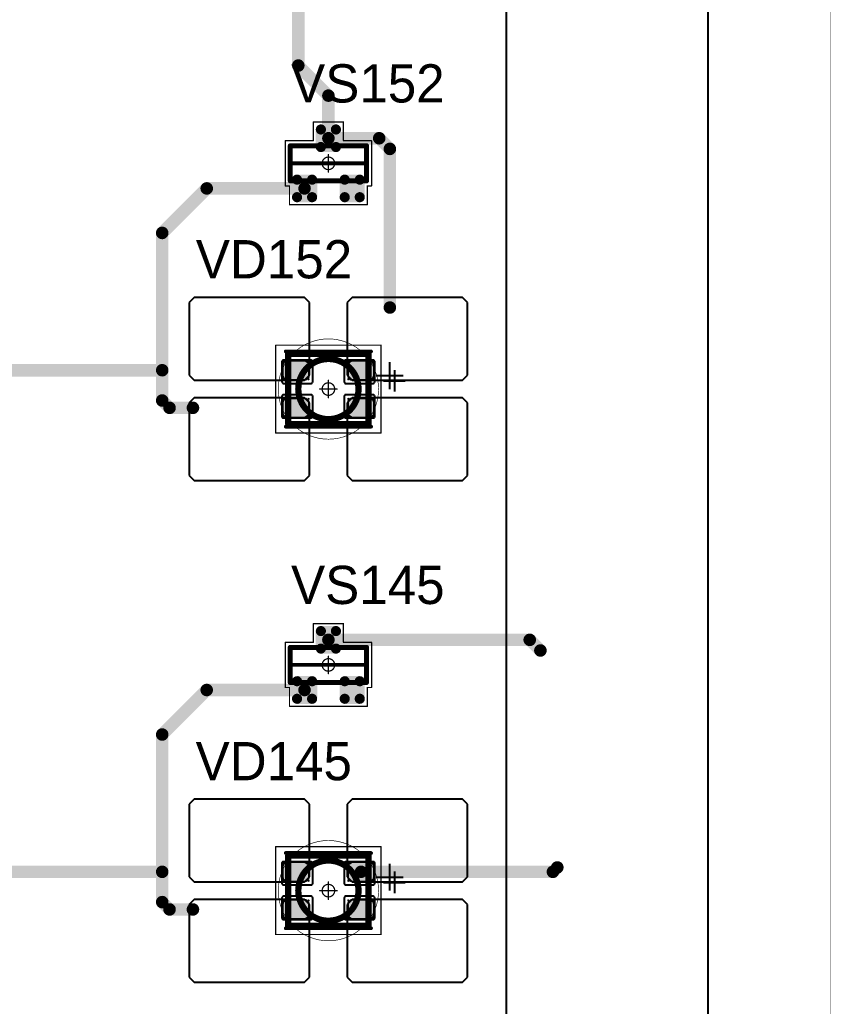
# Model space of a CAD drawing. Header units: millimetres. Extents: x 0 to 400, y 0 to 511.
# Drawn here: x 367.7 to 400.01, y 96.89 to 136.23 of the extents above; entities that cross this region are included whole.
import ezdxf

# ---------------------------------------------------------------- set-up
doc = ezdxf.new("R2010")
doc.units = ezdxf.units.MM
for name, color, linetype in [('Mechanical10', 56, 'Continuous'), ('Mechanical13', 56, 'Continuous'), ('Mechanical15', 56, 'Continuous'), ('Mechanical2', 216, 'Continuous'), ('TopLayer', 1, 'Continuous'), ('TopOverlay', 2, 'Continuous'), ('TopPaste', 8, 'Continuous'), ('TopSolder', 216, 'Continuous')]:
    doc.layers.add(name, color=color, linetype=linetype)

# ---------------------------------------------------------------- blocks, each defined once
blk = doc.blocks.new('SOT23_445')
at = {"layer": 'Mechanical13', "const_width": 0.2}
for points in [[(-0.7, 1.52), (0.7, 1.52)], [(-0.7, 1.52), (-0.7, -1.52)], [(0.7, 1.52), (0.7, -1.52)], [(-0.7, -1.52), (0.7, -1.52)]]:
    blk.add_lwpolyline(points, dxfattribs=at)
at = {"layer": 'Mechanical13', "const_width": 0.1}
for points in [[(-0.75, 1.52, 1), (-0.65, 1.52, 1)], [(-0.75, 1.52, 1), (-0.65, 1.52, 1)], [(0.65, 1.52, 1), (0.75, 1.52, 1)], [(0.65, 1.52, 1), (0.75, 1.52, 1)], [(-0.75, -1.52, 1), (-0.65, -1.52, 1)], [(-0.75, -1.52, 1), (-0.65, -1.52, 1)], [(0.65, -1.52, 1), (0.75, -1.52, 1)], [(0.65, -1.52, 1), (0.75, -1.52, 1)]]:
    blk.add_lwpolyline(points, format="xyb", close=True, dxfattribs=at)
at = {"layer": 'Mechanical15', "const_width": 0.05}
for points in [[(-1.65, 1.55), (-1.65, -1.55)], [(-1.65, 1.55), (-0.9, 1.55)], [(-0.9, 1.72), (-0.9, 1.55)], [(-0.9, 1.72), (0.9, 1.72)], [(0.9, 1.72), (0.9, 0.6)], [(0.9, 0.6), (1.65, 0.6)], [(1.65, 0.6), (1.65, -0.6)], [(-0.35, 0), (0.35, 0)], [(0, 0.35), (0, -0.35)], [(0.9, -0.6), (1.65, -0.6)], [(0.9, -0.6), (0.9, -1.72)], [(-1.65, -1.55), (-0.9, -1.55)], [(-0.9, -1.55), (-0.9, -1.72)], [(-0.9, -1.72), (0.9, -1.72)]]:
    blk.add_lwpolyline(points, dxfattribs=at)
at = {"layer": 'Mechanical15'}
for points, const_width in [([(-1.662, 1.55, 1), (-1.637, 1.55, 1)], 0.025), ([(-1.662, 1.55, 1), (-1.637, 1.55, 1)], 0.025), ([(-0.913, 1.72, 1), (-0.888, 1.72, 1)], 0.025), ([(-0.913, 1.72, 1), (-0.888, 1.72, 1)], 0.025), ([(-0.913, 1.55, 1), (-0.888, 1.55, 1)], 0.025), ([(-0.913, 1.55, 1), (-0.888, 1.55, 1)], 0.025), ([(0.888, 1.72, 1), (0.913, 1.72, 1)], 0.025), ([(0.888, 1.72, 1), (0.913, 1.72, 1)], 0.025), ([(0.888, 0.6, 1), (0.913, 0.6, 1)], 0.025), ([(0.888, 0.6, 1), (0.913, 0.6, 1)], 0.025), ([(1.637, 0.6, 1), (1.662, 0.6, 1)], 0.025), ([(1.637, 0.6, 1), (1.662, 0.6, 1)], 0.025), ([(-0.362, 0, 1), (-0.337, 0, 1)], 0.025), ([(0.25, 0, 1), (-0.25, 0, 1)], 0.05), ([(-0.262, 0, 1), (-0.238, 0, 1)], 0.025), ([(-0.012, 0.35, 1), (0.012, 0.35, 1)], 0.025), ([(0.238, 0, 1), (0.262, 0, 1)], 0.025), ([(0.337, 0, 1), (0.362, 0, 1)], 0.025), ([(-0.012, -0.35, 1), (0.012, -0.35, 1)], 0.025), ([(0.888, -0.6, 1), (0.913, -0.6, 1)], 0.025), ([(0.888, -0.6, 1), (0.913, -0.6, 1)], 0.025), ([(1.637, -0.6, 1), (1.662, -0.6, 1)], 0.025), ([(1.637, -0.6, 1), (1.662, -0.6, 1)], 0.025), ([(-1.662, -1.55, 1), (-1.637, -1.55, 1)], 0.025), ([(-1.662, -1.55, 1), (-1.637, -1.55, 1)], 0.025), ([(-0.913, -1.55, 1), (-0.888, -1.55, 1)], 0.025), ([(-0.913, -1.55, 1), (-0.888, -1.55, 1)], 0.025), ([(-0.913, -1.72, 1), (-0.888, -1.72, 1)], 0.025), ([(-0.913, -1.72, 1), (-0.888, -1.72, 1)], 0.025), ([(0.888, -1.72, 1), (0.913, -1.72, 1)], 0.025), ([(0.888, -1.72, 1), (0.913, -1.72, 1)], 0.025)]:
    blk.add_lwpolyline(points, format="xyb", close=True, dxfattribs=dict(at, const_width=const_width))
at = {"layer": 'TopLayer', "const_width": 0.1}
for points in [[(-1.4, 1.25, 1), (-1.3, 1.25, 1)], [(-0.7, 1.25, 1), (-0.6, 1.25, 1)], [(-1.4, 0.65, 1), (-1.3, 0.65, 1)], [(-0.7, 0.65, 1), (-0.6, 0.65, 1)], [(0.6, 0.3, 1), (0.7, 0.3, 1)], [(1.3, 0.3, 1), (1.4, 0.3, 1)], [(0.6, -0.3, 1), (0.7, -0.3, 1)], [(1.3, -0.3, 1), (1.4, -0.3, 1)], [(-1.4, -0.65, 1), (-1.3, -0.65, 1)], [(-0.7, -0.65, 1), (-0.6, -0.65, 1)], [(-1.4, -1.25, 1), (-1.3, -1.25, 1)], [(-0.7, -1.25, 1), (-0.6, -1.25, 1)]]:
    blk.add_lwpolyline(points, format="xyb", close=True, dxfattribs=at)
at = {"layer": 'TopLayer'}
for points in [[(-1.45, 1.25), (-1.45, 0.65), (-0.55, 1.25), (-0.55, 0.65)], [(-1.35, 1.35), (-1.35, 0.55), (-0.65, 1.35), (-0.65, 0.55)], [(0.65, 0.4), (0.65, -0.4), (1.35, 0.4), (1.35, -0.4)], [(0.55, 0.3), (0.55, -0.3), (1.45, 0.3), (1.45, -0.3)], [(-1.45, -0.65), (-1.45, -1.25), (-0.55, -0.65), (-0.55, -1.25)], [(-1.35, -0.55), (-1.35, -1.35), (-0.65, -0.55), (-0.65, -1.35)]]:
    blk.add_solid(points, dxfattribs=at)
at = {"layer": 'TopOverlay', "const_width": 0.15}
blk.add_lwpolyline([(0, 1.5), (0, -1.5)], dxfattribs=at)
at = {"layer": 'TopOverlay', "const_width": 0.075}
for points in [[(-0.038, 1.5, 1), (0.038, 1.5, 1)], [(-0.038, -1.5, 1), (0.038, -1.5, 1)]]:
    blk.add_lwpolyline(points, format="xyb", close=True, dxfattribs=at)
at = {"layer": 'TopPaste', "const_width": 0.075}
for points in [[(-1.387, 1.25, 1), (-1.313, 1.25, 1)], [(-0.687, 1.25, 1), (-0.613, 1.25, 1)], [(-1.387, 0.65, 1), (-1.313, 0.65, 1)], [(-0.687, 0.65, 1), (-0.613, 0.65, 1)], [(0.613, 0.3, 1), (0.687, 0.3, 1)], [(1.313, 0.3, 1), (1.387, 0.3, 1)], [(0.613, -0.3, 1), (0.687, -0.3, 1)], [(1.313, -0.3, 1), (1.387, -0.3, 1)], [(-1.387, -0.65, 1), (-1.313, -0.65, 1)], [(-0.687, -0.65, 1), (-0.613, -0.65, 1)], [(-1.387, -1.25, 1), (-1.313, -1.25, 1)], [(-0.687, -1.25, 1), (-0.613, -1.25, 1)]]:
    blk.add_lwpolyline(points, format="xyb", close=True, dxfattribs=at)
at = {"layer": 'TopPaste'}
for points in [[(-1.425, 1.25), (-1.425, 0.65), (-0.575, 1.25), (-0.575, 0.65)], [(-1.35, 1.325), (-1.35, 0.575), (-0.65, 1.325), (-0.65, 0.575)], [(0.575, 0.3), (0.575, -0.3), (1.425, 0.3), (1.425, -0.3)], [(0.65, 0.375), (0.65, -0.375), (1.35, 0.375), (1.35, -0.375)], [(-1.425, -0.65), (-1.425, -1.25), (-0.575, -0.65), (-0.575, -1.25)], [(-1.35, -0.575), (-1.35, -1.325), (-0.65, -0.575), (-0.65, -1.325)]]:
    blk.add_solid(points, dxfattribs=at)
at = {"layer": 'TopSolder', "const_width": 0.202}
for points in [[(-1.451, 1.25, 1), (-1.249, 1.25, 1)], [(-0.751, 1.25, 1), (-0.549, 1.25, 1)], [(-1.451, 0.65, 1), (-1.249, 0.65, 1)], [(-0.751, 0.65, 1), (-0.549, 0.65, 1)], [(0.549, 0.3, 1), (0.751, 0.3, 1)], [(1.249, 0.3, 1), (1.451, 0.3, 1)], [(0.549, -0.3, 1), (0.751, -0.3, 1)], [(1.249, -0.3, 1), (1.451, -0.3, 1)], [(-1.451, -0.65, 1), (-1.249, -0.65, 1)], [(-0.751, -0.65, 1), (-0.549, -0.65, 1)], [(-1.451, -1.25, 1), (-1.249, -1.25, 1)], [(-0.751, -1.25, 1), (-0.549, -1.25, 1)]]:
    blk.add_lwpolyline(points, format="xyb", close=True, dxfattribs=at)
at = {"layer": 'TopSolder'}
for points in [[(-1.552, 1.25), (-1.552, 0.65), (-0.448, 1.25), (-0.448, 0.65)], [(-1.35, 1.452), (-1.35, 0.448), (-0.65, 1.452), (-0.65, 0.448)], [(0.65, 0.502), (0.65, -0.502), (1.35, 0.502), (1.35, -0.502)], [(0.448, 0.3), (0.448, -0.3), (1.552, 0.3), (1.552, -0.3)], [(-1.552, -0.65), (-1.552, -1.25), (-0.448, -0.65), (-0.448, -1.25)], [(-1.35, -0.448), (-1.35, -1.452), (-0.65, -0.448), (-0.65, -1.452)]]:
    blk.add_solid(points, dxfattribs=at)
blk = doc.blocks.new('SOT23_452')
at = {"layer": 'Mechanical13', "const_width": 0.2}
for points in [[(-0.7, 1.52), (0.7, 1.52)], [(-0.7, 1.52), (-0.7, -1.52)], [(0.7, 1.52), (0.7, -1.52)], [(-0.7, -1.52), (0.7, -1.52)]]:
    blk.add_lwpolyline(points, dxfattribs=at)
at = {"layer": 'Mechanical13', "const_width": 0.1}
for points in [[(-0.75, 1.52, 1), (-0.65, 1.52, 1)], [(-0.75, 1.52, 1), (-0.65, 1.52, 1)], [(0.65, 1.52, 1), (0.75, 1.52, 1)], [(0.65, 1.52, 1), (0.75, 1.52, 1)], [(-0.75, -1.52, 1), (-0.65, -1.52, 1)], [(-0.75, -1.52, 1), (-0.65, -1.52, 1)], [(0.65, -1.52, 1), (0.75, -1.52, 1)], [(0.65, -1.52, 1), (0.75, -1.52, 1)]]:
    blk.add_lwpolyline(points, format="xyb", close=True, dxfattribs=at)
at = {"layer": 'Mechanical15', "const_width": 0.05}
for points in [[(-1.65, 1.55), (-1.65, -1.55)], [(-1.65, 1.55), (-0.9, 1.55)], [(-0.9, 1.72), (-0.9, 1.55)], [(-0.9, 1.72), (0.9, 1.72)], [(0.9, 1.72), (0.9, 0.6)], [(0.9, 0.6), (1.65, 0.6)], [(1.65, 0.6), (1.65, -0.6)], [(-0.35, 0), (0.35, 0)], [(0, 0.35), (0, -0.35)], [(0.9, -0.6), (1.65, -0.6)], [(0.9, -0.6), (0.9, -1.72)], [(-1.65, -1.55), (-0.9, -1.55)], [(-0.9, -1.55), (-0.9, -1.72)], [(-0.9, -1.72), (0.9, -1.72)]]:
    blk.add_lwpolyline(points, dxfattribs=at)
at = {"layer": 'Mechanical15'}
for points, const_width in [([(-1.662, 1.55, 1), (-1.637, 1.55, 1)], 0.025), ([(-1.662, 1.55, 1), (-1.637, 1.55, 1)], 0.025), ([(-0.913, 1.72, 1), (-0.888, 1.72, 1)], 0.025), ([(-0.913, 1.72, 1), (-0.888, 1.72, 1)], 0.025), ([(-0.913, 1.55, 1), (-0.888, 1.55, 1)], 0.025), ([(-0.913, 1.55, 1), (-0.888, 1.55, 1)], 0.025), ([(0.888, 1.72, 1), (0.913, 1.72, 1)], 0.025), ([(0.888, 1.72, 1), (0.913, 1.72, 1)], 0.025), ([(0.888, 0.6, 1), (0.913, 0.6, 1)], 0.025), ([(0.888, 0.6, 1), (0.913, 0.6, 1)], 0.025), ([(1.637, 0.6, 1), (1.662, 0.6, 1)], 0.025), ([(1.637, 0.6, 1), (1.662, 0.6, 1)], 0.025), ([(-0.362, 0, 1), (-0.337, 0, 1)], 0.025), ([(0.25, 0, 1), (-0.25, 0, 1)], 0.05), ([(-0.262, 0, 1), (-0.238, 0, 1)], 0.025), ([(-0.012, 0.35, 1), (0.012, 0.35, 1)], 0.025), ([(0.238, 0, 1), (0.262, 0, 1)], 0.025), ([(0.337, 0, 1), (0.362, 0, 1)], 0.025), ([(-0.012, -0.35, 1), (0.012, -0.35, 1)], 0.025), ([(0.888, -0.6, 1), (0.913, -0.6, 1)], 0.025), ([(0.888, -0.6, 1), (0.913, -0.6, 1)], 0.025), ([(1.637, -0.6, 1), (1.662, -0.6, 1)], 0.025), ([(1.637, -0.6, 1), (1.662, -0.6, 1)], 0.025), ([(-1.662, -1.55, 1), (-1.637, -1.55, 1)], 0.025), ([(-1.662, -1.55, 1), (-1.637, -1.55, 1)], 0.025), ([(-0.913, -1.55, 1), (-0.888, -1.55, 1)], 0.025), ([(-0.913, -1.55, 1), (-0.888, -1.55, 1)], 0.025), ([(-0.913, -1.72, 1), (-0.888, -1.72, 1)], 0.025), ([(-0.913, -1.72, 1), (-0.888, -1.72, 1)], 0.025), ([(0.888, -1.72, 1), (0.913, -1.72, 1)], 0.025), ([(0.888, -1.72, 1), (0.913, -1.72, 1)], 0.025)]:
    blk.add_lwpolyline(points, format="xyb", close=True, dxfattribs=dict(at, const_width=const_width))
at = {"layer": 'TopLayer', "const_width": 0.1}
for points in [[(-1.4, 1.25, 1), (-1.3, 1.25, 1)], [(-0.7, 1.25, 1), (-0.6, 1.25, 1)], [(-1.4, 0.65, 1), (-1.3, 0.65, 1)], [(-0.7, 0.65, 1), (-0.6, 0.65, 1)], [(0.6, 0.3, 1), (0.7, 0.3, 1)], [(1.3, 0.3, 1), (1.4, 0.3, 1)], [(0.6, -0.3, 1), (0.7, -0.3, 1)], [(1.3, -0.3, 1), (1.4, -0.3, 1)], [(-1.4, -0.65, 1), (-1.3, -0.65, 1)], [(-0.7, -0.65, 1), (-0.6, -0.65, 1)], [(-1.4, -1.25, 1), (-1.3, -1.25, 1)], [(-0.7, -1.25, 1), (-0.6, -1.25, 1)]]:
    blk.add_lwpolyline(points, format="xyb", close=True, dxfattribs=at)
at = {"layer": 'TopLayer'}
for points in [[(-1.45, 1.25), (-1.45, 0.65), (-0.55, 1.25), (-0.55, 0.65)], [(-1.35, 1.35), (-1.35, 0.55), (-0.65, 1.35), (-0.65, 0.55)], [(0.65, 0.4), (0.65, -0.4), (1.35, 0.4), (1.35, -0.4)], [(0.55, 0.3), (0.55, -0.3), (1.45, 0.3), (1.45, -0.3)], [(-1.45, -0.65), (-1.45, -1.25), (-0.55, -0.65), (-0.55, -1.25)], [(-1.35, -0.55), (-1.35, -1.35), (-0.65, -0.55), (-0.65, -1.35)]]:
    blk.add_solid(points, dxfattribs=at)
at = {"layer": 'TopOverlay', "const_width": 0.15}
blk.add_lwpolyline([(0, 1.5), (0, -1.5)], dxfattribs=at)
at = {"layer": 'TopOverlay', "const_width": 0.075}
for points in [[(-0.038, 1.5, 1), (0.038, 1.5, 1)], [(-0.038, -1.5, 1), (0.038, -1.5, 1)]]:
    blk.add_lwpolyline(points, format="xyb", close=True, dxfattribs=at)
at = {"layer": 'TopPaste', "const_width": 0.075}
for points in [[(-1.387, 1.25, 1), (-1.313, 1.25, 1)], [(-0.687, 1.25, 1), (-0.613, 1.25, 1)], [(-1.387, 0.65, 1), (-1.313, 0.65, 1)], [(-0.687, 0.65, 1), (-0.613, 0.65, 1)], [(0.613, 0.3, 1), (0.687, 0.3, 1)], [(1.313, 0.3, 1), (1.387, 0.3, 1)], [(0.613, -0.3, 1), (0.687, -0.3, 1)], [(1.313, -0.3, 1), (1.387, -0.3, 1)], [(-1.387, -0.65, 1), (-1.313, -0.65, 1)], [(-0.687, -0.65, 1), (-0.613, -0.65, 1)], [(-1.387, -1.25, 1), (-1.313, -1.25, 1)], [(-0.687, -1.25, 1), (-0.613, -1.25, 1)]]:
    blk.add_lwpolyline(points, format="xyb", close=True, dxfattribs=at)
at = {"layer": 'TopPaste'}
for points in [[(-1.425, 1.25), (-1.425, 0.65), (-0.575, 1.25), (-0.575, 0.65)], [(-1.35, 1.325), (-1.35, 0.575), (-0.65, 1.325), (-0.65, 0.575)], [(0.575, 0.3), (0.575, -0.3), (1.425, 0.3), (1.425, -0.3)], [(0.65, 0.375), (0.65, -0.375), (1.35, 0.375), (1.35, -0.375)], [(-1.425, -0.65), (-1.425, -1.25), (-0.575, -0.65), (-0.575, -1.25)], [(-1.35, -0.575), (-1.35, -1.325), (-0.65, -0.575), (-0.65, -1.325)]]:
    blk.add_solid(points, dxfattribs=at)
at = {"layer": 'TopSolder', "const_width": 0.202}
for points in [[(-1.451, 1.25, 1), (-1.249, 1.25, 1)], [(-0.751, 1.25, 1), (-0.549, 1.25, 1)], [(-1.451, 0.65, 1), (-1.249, 0.65, 1)], [(-0.751, 0.65, 1), (-0.549, 0.65, 1)], [(0.549, 0.3, 1), (0.751, 0.3, 1)], [(1.249, 0.3, 1), (1.451, 0.3, 1)], [(0.549, -0.3, 1), (0.751, -0.3, 1)], [(1.249, -0.3, 1), (1.451, -0.3, 1)], [(-1.451, -0.65, 1), (-1.249, -0.65, 1)], [(-0.751, -0.65, 1), (-0.549, -0.65, 1)], [(-1.451, -1.25, 1), (-1.249, -1.25, 1)], [(-0.751, -1.25, 1), (-0.549, -1.25, 1)]]:
    blk.add_lwpolyline(points, format="xyb", close=True, dxfattribs=at)
at = {"layer": 'TopSolder'}
for points in [[(-1.552, 1.25), (-1.552, 0.65), (-0.448, 1.25), (-0.448, 0.65)], [(-1.35, 1.452), (-1.35, 0.448), (-0.65, 1.452), (-0.65, 0.448)], [(0.65, 0.502), (0.65, -0.502), (1.35, 0.502), (1.35, -0.502)], [(0.448, 0.3), (0.448, -0.3), (1.552, 0.3), (1.552, -0.3)], [(-1.552, -0.65), (-1.552, -1.25), (-0.448, -0.65), (-0.448, -1.25)], [(-1.35, -0.448), (-1.35, -1.452), (-0.65, -0.448), (-0.65, -1.452)]]:
    blk.add_solid(points, dxfattribs=at)
blk = doc.blocks.new('E65F_649')
at = {"layer": 'Mechanical13'}
for p, q in [((2.441, 1.071), (2.441, 0)), ((1.905, 0.536), (2.976, 0.536))]:
    blk.add_line(p, q, dxfattribs=at)
at = {"layer": 'Mechanical13', "const_width": 0.25}
for points in [[(-1.6, -1.4), (-1.6, 1.4)], [(-1.6, 1.4), (1.6, 1.4)], [(1.6, -1.4), (1.6, 1.4)], [(-1.6, -1.4), (1.6, -1.4)]]:
    blk.add_lwpolyline(points, dxfattribs=at)
at = {"layer": 'Mechanical13'}
for points, const_width in [([(-1.663, 1.4, 1), (-1.538, 1.4, 1)], 0.125), ([(-1.663, 1.4, 1), (-1.538, 1.4, 1)], 0.125), ([(1.2, 0, 1), (-1.2, 0, 1)], 0.25), ([(1.537, 1.4, 1), (1.662, 1.4, 1)], 0.125), ([(1.537, 1.4, 1), (1.662, 1.4, 1)], 0.125), ([(-1.263, 0, 1), (-1.138, 0, 1)], 0.125), ([(1.137, 0, 1), (1.262, 0, 1)], 0.125), ([(-1.663, -1.4, 1), (-1.538, -1.4, 1)], 0.125), ([(-1.663, -1.4, 1), (-1.538, -1.4, 1)], 0.125), ([(1.537, -1.4, 1), (1.662, -1.4, 1)], 0.125), ([(1.537, -1.4, 1), (1.662, -1.4, 1)], 0.125)]:
    blk.add_lwpolyline(points, format="xyb", close=True, dxfattribs=dict(at, const_width=const_width))
at = {"layer": 'Mechanical15', "const_width": 0.05}
for points in [[(-2.1, 1.75), (2.1, 1.75)], [(-2.1, -1.75), (-2.1, 1.75)], [(2.1, -1.75), (2.1, 1.75)], [(-0.35, 0), (0.35, 0)], [(-0.35, 0), (0.35, 0)], [(0, -0.35), (0, 0.35)], [(0, -0.35), (0, 0.35)], [(-2.1, -1.75), (2.1, -1.75)]]:
    blk.add_lwpolyline(points, dxfattribs=at)
at = {"layer": 'Mechanical15'}
for points, const_width in [([(-2.113, 1.75, 1), (-2.088, 1.75, 1)], 0.025), ([(-2.113, 1.75, 1), (-2.088, 1.75, 1)], 0.025), ([(2.087, 1.75, 1), (2.112, 1.75, 1)], 0.025), ([(2.087, 1.75, 1), (2.112, 1.75, 1)], 0.025), ([(-0.363, 0, 1), (-0.338, 0, 1)], 0.025), ([(-0.363, 0, 1), (-0.338, 0, 1)], 0.025), ([(0.25, 0, 1), (-0.25, 0, 1)], 0.05), ([(0.25, 0, 1), (-0.25, 0, 1)], 0.05), ([(-0.263, 0, 1), (-0.238, 0, 1)], 0.025), ([(-0.263, 0, 1), (-0.238, 0, 1)], 0.025), ([(-0.013, 0.35, 1), (0.012, 0.35, 1)], 0.025), ([(-0.013, 0.35, 1), (0.012, 0.35, 1)], 0.025), ([(0.237, 0, 1), (0.262, 0, 1)], 0.025), ([(0.237, 0, 1), (0.262, 0, 1)], 0.025), ([(0.337, 0, 1), (0.362, 0, 1)], 0.025), ([(0.337, 0, 1), (0.362, 0, 1)], 0.025), ([(-0.013, -0.35, 1), (0.012, -0.35, 1)], 0.025), ([(-0.013, -0.35, 1), (0.012, -0.35, 1)], 0.025), ([(-2.113, -1.75, 1), (-2.088, -1.75, 1)], 0.025), ([(-2.113, -1.75, 1), (-2.088, -1.75, 1)], 0.025), ([(2.087, -1.75, 1), (2.112, -1.75, 1)], 0.025), ([(2.087, -1.75, 1), (2.112, -1.75, 1)], 0.025)]:
    blk.add_lwpolyline(points, format="xyb", close=True, dxfattribs=dict(at, const_width=const_width))
at = {"layer": 'TopLayer'}
for p, q in [((-5.35, 3.65), (-5.55, 3.45)), ((-0.95, 3.65), (-5.35, 3.65)), ((-5.35, 3.65), (-5.35, 3.65)), ((-0.75, 3.45), (-0.95, 3.65)), ((0.95, 3.65), (0.75, 3.45)), ((5.35, 3.65), (0.95, 3.65)), ((0.95, 3.65), (0.95, 3.65)), ((5.55, 3.45), (5.35, 3.65)), ((-5.55, 3.45), (-5.55, 3.45)), ((-5.55, 3.45), (-5.55, 0.55)), ((-0.75, 0.55), (-0.75, 3.45)), ((0.75, 3.45), (0.75, 3.45)), ((0.75, 3.45), (0.75, 0.55)), ((5.55, 0.55), (5.55, 3.45)), ((-5.55, 0.55), (-5.35, 0.35)), ((-0.95, 0.35), (-0.75, 0.55)), ((0.75, 0.55), (0.95, 0.35)), ((5.35, 0.35), (5.55, 0.55)), ((-5.35, 0.35), (-0.95, 0.35)), ((0.95, 0.35), (5.35, 0.35)), ((-5.35, -0.35), (-5.55, -0.55)), ((-0.95, -0.35), (-5.35, -0.35)), ((-5.35, -0.35), (-5.35, -0.35)), ((-0.75, -0.55), (-0.95, -0.35)), ((0.95, -0.35), (0.75, -0.55)), ((5.35, -0.35), (0.95, -0.35)), ((0.95, -0.35), (0.95, -0.35)), ((5.55, -0.55), (5.35, -0.35)), ((-5.55, -0.55), (-5.55, -0.55)), ((-5.55, -0.55), (-5.55, -3.45)), ((-0.75, -3.45), (-0.75, -0.55)), ((0.75, -0.55), (0.75, -0.55)), ((0.75, -0.55), (0.75, -3.45)), ((5.55, -3.45), (5.55, -0.55)), ((-5.55, -3.45), (-5.35, -3.65)), ((-0.95, -3.65), (-0.75, -3.45)), ((0.75, -3.45), (0.95, -3.65)), ((5.35, -3.65), (5.55, -3.45)), ((-5.35, -3.65), (-0.95, -3.65)), ((0.95, -3.65), (5.35, -3.65))]:
    blk.add_line(p, q, dxfattribs=at)
at = {"layer": 'TopLayer', "const_width": 0.04}
for points in [[(-1.83, 1.11, 1), (-1.79, 1.11, 1)], [(-0.81, 1.11, 1), (-0.77, 1.11, 1)], [(0.77, 1.11, 1), (0.81, 1.11, 1)], [(1.79, 1.11, 1), (1.83, 1.11, 1)], [(-1.83, 0.39, 1), (-1.79, 0.39, 1)], [(-0.81, 0.39, 1), (-0.77, 0.39, 1)], [(0.77, 0.39, 1), (0.81, 0.39, 1)], [(1.79, 0.39, 1), (1.83, 0.39, 1)], [(-1.83, -0.39, 1), (-1.79, -0.39, 1)], [(-0.81, -0.39, 1), (-0.77, -0.39, 1)], [(0.77, -0.39, 1), (0.81, -0.39, 1)], [(1.79, -0.39, 1), (1.83, -0.39, 1)], [(-1.83, -1.11, 1), (-1.79, -1.11, 1)], [(-0.81, -1.11, 1), (-0.77, -1.11, 1)], [(0.77, -1.11, 1), (0.81, -1.11, 1)], [(1.79, -1.11, 1), (1.83, -1.11, 1)]]:
    blk.add_lwpolyline(points, format="xyb", close=True, dxfattribs=at)
at = {"layer": 'TopLayer'}
for points in [[(-1.85, 1.11), (-1.85, 0.39), (-0.75, 1.11), (-0.75, 0.39)], [(-1.81, 1.15), (-1.81, 0.35), (-0.79, 1.15), (-0.79, 0.35)], [(0.75, 1.11), (0.75, 0.39), (1.85, 1.11), (1.85, 0.39)], [(0.79, 1.15), (0.79, 0.35), (1.81, 1.15), (1.81, 0.35)], [(-1.85, -0.39), (-1.85, -1.11), (-0.75, -0.39), (-0.75, -1.11)], [(-1.81, -0.35), (-1.81, -1.15), (-0.79, -0.35), (-0.79, -1.15)], [(0.75, -0.39), (0.75, -1.11), (1.85, -0.39), (1.85, -1.11)], [(0.79, -0.35), (0.79, -1.15), (1.81, -0.35), (1.81, -1.15)]]:
    blk.add_solid(points, dxfattribs=at)
at = {"layer": 'TopOverlay'}
for p, q in [((2.628, 0.757), (2.628, -0.1)), ((2.2, 0.328), (3.057, 0.328))]:
    blk.add_line(p, q, dxfattribs=at)
at = {"layer": 'TopOverlay', "const_width": 0.15}
for points in [[(-1.7, 1.5), (1.7, 1.5)], [(-1.7, -1.5), (1.7, -1.5)]]:
    blk.add_lwpolyline(points, dxfattribs=at)
at = {"layer": 'TopOverlay', "const_width": 0.075}
for points in [[(-1.738, 1.5, 1), (-1.663, 1.5, 1)], [(1.662, 1.5, 1), (1.737, 1.5, 1)], [(-1.738, -1.5, 1), (-1.663, -1.5, 1)], [(1.662, -1.5, 1), (1.737, -1.5, 1)]]:
    blk.add_lwpolyline(points, format="xyb", close=True, dxfattribs=at)
at = {"layer": 'TopPaste'}
for p, q in [((-1.814, 1.011), (-1.829, 0.938)), ((-1.829, 0.938), (-1.829, 0.563)), ((-1.773, 1.073), (-1.814, 1.011)), ((-1.711, 1.114), (-1.773, 1.073)), ((-1.638, 1.129), (-1.711, 1.114)), ((-0.963, 1.129), (-1.638, 1.129)), ((-0.889, 1.114), (-0.963, 1.129)), ((-0.827, 1.073), (-0.889, 1.114)), ((-0.786, 1.011), (-0.827, 1.073)), ((-0.771, 0.938), (-0.786, 1.011)), ((-0.771, 0.563), (-0.771, 0.938)), ((0.786, 1.011), (0.771, 0.938)), ((0.771, 0.938), (0.771, 0.563)), ((0.827, 1.073), (0.786, 1.011)), ((0.889, 1.114), (0.827, 1.073)), ((0.962, 1.129), (0.889, 1.114)), ((1.637, 1.129), (0.962, 1.129)), ((1.711, 1.114), (1.637, 1.129)), ((1.773, 1.073), (1.711, 1.114)), ((1.814, 1.011), (1.773, 1.073)), ((1.829, 0.938), (1.814, 1.011)), ((1.829, 0.563), (1.829, 0.938)), ((-1.829, 0.563), (-1.814, 0.489)), ((-1.814, 0.489), (-1.773, 0.427)), ((-1.773, 0.427), (-1.711, 0.386)), ((-0.889, 0.386), (-0.827, 0.427)), ((-0.827, 0.427), (-0.786, 0.489)), ((-0.786, 0.489), (-0.771, 0.563)), ((0.771, 0.563), (0.786, 0.489)), ((0.786, 0.489), (0.827, 0.427)), ((0.827, 0.427), (0.889, 0.386)), ((1.711, 0.386), (1.773, 0.427)), ((1.773, 0.427), (1.814, 0.489)), ((1.814, 0.489), (1.829, 0.563)), ((-1.711, 0.386), (-1.638, 0.371)), ((-1.638, 0.371), (-0.963, 0.371)), ((-0.963, 0.371), (-0.889, 0.386)), ((0.889, 0.386), (0.962, 0.371)), ((0.962, 0.371), (1.637, 0.371)), ((1.637, 0.371), (1.711, 0.386)), ((-1.711, -0.386), (-1.773, -0.427)), ((-1.638, -0.371), (-1.711, -0.386)), ((-0.963, -0.371), (-1.638, -0.371)), ((-0.889, -0.386), (-0.963, -0.371)), ((-0.827, -0.427), (-0.889, -0.386)), ((0.889, -0.386), (0.827, -0.427)), ((0.962, -0.371), (0.889, -0.386)), ((1.637, -0.371), (0.962, -0.371)), ((1.711, -0.386), (1.637, -0.371)), ((1.773, -0.427), (1.711, -0.386)), ((-1.814, -0.489), (-1.829, -0.563)), ((-1.829, -0.563), (-1.829, -0.938)), ((-1.773, -0.427), (-1.814, -0.489)), ((-0.786, -0.489), (-0.827, -0.427)), ((-0.771, -0.563), (-0.786, -0.489)), ((-0.771, -0.938), (-0.771, -0.563)), ((0.786, -0.489), (0.771, -0.563)), ((0.771, -0.563), (0.771, -0.938)), ((0.827, -0.427), (0.786, -0.489)), ((1.814, -0.489), (1.773, -0.427)), ((1.829, -0.563), (1.814, -0.489)), ((1.829, -0.938), (1.829, -0.563)), ((-1.829, -0.938), (-1.814, -1.011)), ((-1.814, -1.011), (-1.773, -1.073)), ((-1.773, -1.073), (-1.711, -1.114)), ((-1.711, -1.114), (-1.638, -1.129)), ((-1.638, -1.129), (-0.963, -1.129)), ((-0.963, -1.129), (-0.889, -1.114)), ((-0.889, -1.114), (-0.827, -1.073)), ((-0.827, -1.073), (-0.786, -1.011)), ((-0.786, -1.011), (-0.771, -0.938)), ((0.771, -0.938), (0.786, -1.011)), ((0.786, -1.011), (0.827, -1.073)), ((0.827, -1.073), (0.889, -1.114)), ((0.889, -1.114), (0.962, -1.129)), ((0.962, -1.129), (1.637, -1.129)), ((1.637, -1.129), (1.711, -1.114)), ((1.711, -1.114), (1.773, -1.073)), ((1.773, -1.073), (1.814, -1.011)), ((1.814, -1.011), (1.829, -0.938))]:
    blk.add_line(p, q, dxfattribs=at)
at = {"layer": 'TopSolder'}
for p, q in [((-1.842, 1.129), (-1.85, 1.111)), ((-1.85, 1.111), (-1.85, 1.101)), ((-1.85, 1.101), (-1.85, 1.101)), ((-1.85, 1.101), (-1.85, 0.301)), ((-1.828, 1.143), (-1.842, 1.129)), ((-1.81, 1.151), (-1.828, 1.143)), ((-1.8, 1.151), (-1.81, 1.151)), ((-0.7, 1.151), (-1.8, 1.151)), ((-0.685, 1.151), (-0.7, 1.151)), ((-0.7, 1.151), (-0.7, 1.151)), ((-0.658, 1.139), (-0.685, 1.151)), ((-0.636, 1.118), (-0.658, 1.139)), ((-0.625, 1.09), (-0.636, 1.118)), ((-0.625, 1.076), (-0.625, 1.09)), ((-0.625, 0.301), (-0.625, 1.076)), ((0.636, 1.118), (0.625, 1.09)), ((0.625, 1.09), (0.625, 1.076)), ((0.625, 1.076), (0.625, 1.076)), ((0.625, 1.076), (0.625, 0.301)), ((0.657, 1.139), (0.636, 1.118)), ((0.685, 1.151), (0.657, 1.139)), ((0.7, 1.151), (0.685, 1.151)), ((1.8, 1.151), (0.7, 1.151)), ((1.81, 1.151), (1.8, 1.151)), ((1.8, 1.151), (1.8, 1.151)), ((1.828, 1.143), (1.81, 1.151)), ((1.842, 1.129), (1.828, 1.143)), ((1.85, 1.111), (1.842, 1.129)), ((1.85, 1.101), (1.85, 1.111)), ((1.85, 0.301), (1.85, 1.101)), ((-1.85, 0.301), (-1.85, 0.286)), ((-1.85, 0.286), (-1.839, 0.258)), ((-1.839, 0.258), (-1.818, 0.237)), ((-1.818, 0.237), (-1.79, 0.226)), ((-1.79, 0.226), (-1.775, 0.226)), ((-1.775, 0.226), (-1.775, 0.226)), ((-1.775, 0.226), (-0.7, 0.226)), ((-0.7, 0.226), (-0.685, 0.226)), ((-0.685, 0.226), (-0.658, 0.237)), ((-0.658, 0.237), (-0.636, 0.258)), ((-0.636, 0.258), (-0.625, 0.286)), ((-0.625, 0.286), (-0.625, 0.301)), ((-0.625, 0.301), (-0.625, 0.301)), ((0.625, 0.301), (0.625, 0.286)), ((0.625, 0.286), (0.636, 0.258)), ((0.636, 0.258), (0.657, 0.237)), ((0.657, 0.237), (0.685, 0.226)), ((0.685, 0.226), (0.7, 0.226)), ((0.7, 0.226), (0.7, 0.226)), ((0.7, 0.226), (1.775, 0.226)), ((1.775, 0.226), (1.79, 0.226)), ((1.79, 0.226), (1.817, 0.237)), ((1.817, 0.237), (1.839, 0.258)), ((1.839, 0.258), (1.85, 0.286)), ((1.85, 0.286), (1.85, 0.301)), ((1.85, 0.301), (1.85, 0.301)), ((-1.839, -0.257), (-1.85, -0.285)), ((-1.85, -0.285), (-1.85, -0.299)), ((-1.85, -0.299), (-1.85, -0.299)), ((-1.85, -0.299), (-1.85, -1.099)), ((-1.818, -0.236), (-1.839, -0.257)), ((-1.79, -0.224), (-1.818, -0.236)), ((-1.775, -0.224), (-1.79, -0.224)), ((-0.7, -0.224), (-1.775, -0.224)), ((-0.685, -0.224), (-0.7, -0.224)), ((-0.7, -0.224), (-0.7, -0.224)), ((-0.658, -0.236), (-0.685, -0.224)), ((-0.636, -0.257), (-0.658, -0.236)), ((-0.625, -0.285), (-0.636, -0.257)), ((-0.625, -0.299), (-0.625, -0.285)), ((-0.625, -1.074), (-0.625, -0.299)), ((0.636, -0.257), (0.625, -0.285)), ((0.625, -0.285), (0.625, -0.299)), ((0.625, -0.299), (0.625, -0.299)), ((0.625, -0.299), (0.625, -1.074)), ((0.657, -0.236), (0.636, -0.257)), ((0.685, -0.224), (0.657, -0.236)), ((0.7, -0.224), (0.685, -0.224)), ((1.775, -0.224), (0.7, -0.224)), ((1.79, -0.224), (1.775, -0.224)), ((1.775, -0.224), (1.775, -0.224)), ((1.817, -0.236), (1.79, -0.224)), ((1.839, -0.257), (1.817, -0.236)), ((1.85, -0.285), (1.839, -0.257)), ((1.85, -0.299), (1.85, -0.285)), ((1.85, -1.099), (1.85, -0.299)), ((-1.85, -1.099), (-1.85, -1.109)), ((-1.85, -1.109), (-1.842, -1.128)), ((-1.842, -1.128), (-1.828, -1.142)), ((-1.828, -1.142), (-1.81, -1.149)), ((-1.81, -1.149), (-1.8, -1.149)), ((-1.8, -1.149), (-0.7, -1.149)), ((-1.8, -1.149), (-1.8, -1.149)), ((-0.7, -1.149), (-0.685, -1.149)), ((-0.685, -1.149), (-0.658, -1.138)), ((-0.658, -1.138), (-0.636, -1.117)), ((-0.636, -1.117), (-0.625, -1.089)), ((-0.625, -1.089), (-0.625, -1.074)), ((-0.625, -1.074), (-0.625, -1.074)), ((0.625, -1.074), (0.625, -1.089)), ((0.625, -1.089), (0.636, -1.117)), ((0.636, -1.117), (0.657, -1.138)), ((0.657, -1.138), (0.685, -1.149)), ((0.685, -1.149), (0.7, -1.149)), ((0.7, -1.149), (1.8, -1.149)), ((0.7, -1.149), (0.7, -1.149)), ((1.8, -1.149), (1.81, -1.149)), ((1.81, -1.149), (1.828, -1.142)), ((1.828, -1.142), (1.842, -1.128)), ((1.842, -1.128), (1.85, -1.109)), ((1.85, -1.109), (1.85, -1.099)), ((1.85, -1.099), (1.85, -1.099))]:
    blk.add_line(p, q, dxfattribs=at)
blk = doc.blocks.new('E65F_656')
at = {"layer": 'Mechanical13'}
for p, q in [((2.441, 1.071), (2.441, 0)), ((1.905, 0.536), (2.976, 0.536))]:
    blk.add_line(p, q, dxfattribs=at)
at = {"layer": 'Mechanical13', "const_width": 0.25}
for points in [[(-1.6, -1.4), (-1.6, 1.4)], [(-1.6, 1.4), (1.6, 1.4)], [(1.6, -1.4), (1.6, 1.4)], [(-1.6, -1.4), (1.6, -1.4)]]:
    blk.add_lwpolyline(points, dxfattribs=at)
at = {"layer": 'Mechanical13'}
for points, const_width in [([(-1.663, 1.4, 1), (-1.538, 1.4, 1)], 0.125), ([(-1.663, 1.4, 1), (-1.538, 1.4, 1)], 0.125), ([(1.2, 0, 1), (-1.2, 0, 1)], 0.25), ([(1.537, 1.4, 1), (1.662, 1.4, 1)], 0.125), ([(1.537, 1.4, 1), (1.662, 1.4, 1)], 0.125), ([(-1.263, 0, 1), (-1.138, 0, 1)], 0.125), ([(1.137, 0, 1), (1.262, 0, 1)], 0.125), ([(-1.663, -1.4, 1), (-1.538, -1.4, 1)], 0.125), ([(-1.663, -1.4, 1), (-1.538, -1.4, 1)], 0.125), ([(1.537, -1.4, 1), (1.662, -1.4, 1)], 0.125), ([(1.537, -1.4, 1), (1.662, -1.4, 1)], 0.125)]:
    blk.add_lwpolyline(points, format="xyb", close=True, dxfattribs=dict(at, const_width=const_width))
at = {"layer": 'Mechanical15', "const_width": 0.05}
for points in [[(-2.1, 1.75), (2.1, 1.75)], [(-2.1, -1.75), (-2.1, 1.75)], [(2.1, -1.75), (2.1, 1.75)], [(-0.35, 0), (0.35, 0)], [(-0.35, 0), (0.35, 0)], [(0, -0.35), (0, 0.35)], [(0, -0.35), (0, 0.35)], [(-2.1, -1.75), (2.1, -1.75)]]:
    blk.add_lwpolyline(points, dxfattribs=at)
at = {"layer": 'Mechanical15'}
for points, const_width in [([(-2.113, 1.75, 1), (-2.088, 1.75, 1)], 0.025), ([(-2.113, 1.75, 1), (-2.088, 1.75, 1)], 0.025), ([(2.087, 1.75, 1), (2.112, 1.75, 1)], 0.025), ([(2.087, 1.75, 1), (2.112, 1.75, 1)], 0.025), ([(-0.363, 0, 1), (-0.338, 0, 1)], 0.025), ([(-0.363, 0, 1), (-0.338, 0, 1)], 0.025), ([(0.25, 0, 1), (-0.25, 0, 1)], 0.05), ([(0.25, 0, 1), (-0.25, 0, 1)], 0.05), ([(-0.263, 0, 1), (-0.238, 0, 1)], 0.025), ([(-0.263, 0, 1), (-0.238, 0, 1)], 0.025), ([(-0.013, 0.35, 1), (0.012, 0.35, 1)], 0.025), ([(-0.013, 0.35, 1), (0.012, 0.35, 1)], 0.025), ([(0.237, 0, 1), (0.262, 0, 1)], 0.025), ([(0.237, 0, 1), (0.262, 0, 1)], 0.025), ([(0.337, 0, 1), (0.362, 0, 1)], 0.025), ([(0.337, 0, 1), (0.362, 0, 1)], 0.025), ([(-0.013, -0.35, 1), (0.012, -0.35, 1)], 0.025), ([(-0.013, -0.35, 1), (0.012, -0.35, 1)], 0.025), ([(-2.113, -1.75, 1), (-2.088, -1.75, 1)], 0.025), ([(-2.113, -1.75, 1), (-2.088, -1.75, 1)], 0.025), ([(2.087, -1.75, 1), (2.112, -1.75, 1)], 0.025), ([(2.087, -1.75, 1), (2.112, -1.75, 1)], 0.025)]:
    blk.add_lwpolyline(points, format="xyb", close=True, dxfattribs=dict(at, const_width=const_width))
at = {"layer": 'TopLayer'}
for p, q in [((-5.35, 3.65), (-5.55, 3.45)), ((-0.95, 3.65), (-5.35, 3.65)), ((-5.35, 3.65), (-5.35, 3.65)), ((-0.75, 3.45), (-0.95, 3.65)), ((0.95, 3.65), (0.75, 3.45)), ((5.35, 3.65), (0.95, 3.65)), ((0.95, 3.65), (0.95, 3.65)), ((5.55, 3.45), (5.35, 3.65)), ((-5.55, 3.45), (-5.55, 3.45)), ((-5.55, 3.45), (-5.55, 0.55)), ((-0.75, 0.55), (-0.75, 3.45)), ((0.75, 3.45), (0.75, 3.45)), ((0.75, 3.45), (0.75, 0.55)), ((5.55, 0.55), (5.55, 3.45)), ((-5.55, 0.55), (-5.35, 0.35)), ((-0.95, 0.35), (-0.75, 0.55)), ((0.75, 0.55), (0.95, 0.35)), ((5.35, 0.35), (5.55, 0.55)), ((-5.35, 0.35), (-0.95, 0.35)), ((0.95, 0.35), (5.35, 0.35)), ((-5.35, -0.35), (-5.55, -0.55)), ((-0.95, -0.35), (-5.35, -0.35)), ((-5.35, -0.35), (-5.35, -0.35)), ((-0.75, -0.55), (-0.95, -0.35)), ((0.95, -0.35), (0.75, -0.55)), ((5.35, -0.35), (0.95, -0.35)), ((0.95, -0.35), (0.95, -0.35)), ((5.55, -0.55), (5.35, -0.35)), ((-5.55, -0.55), (-5.55, -0.55)), ((-5.55, -0.55), (-5.55, -3.45)), ((-0.75, -3.45), (-0.75, -0.55)), ((0.75, -0.55), (0.75, -0.55)), ((0.75, -0.55), (0.75, -3.45)), ((5.55, -3.45), (5.55, -0.55)), ((-5.55, -3.45), (-5.35, -3.65)), ((-0.95, -3.65), (-0.75, -3.45)), ((0.75, -3.45), (0.95, -3.65)), ((5.35, -3.65), (5.55, -3.45)), ((-5.35, -3.65), (-0.95, -3.65)), ((0.95, -3.65), (5.35, -3.65))]:
    blk.add_line(p, q, dxfattribs=at)
at = {"layer": 'TopLayer', "const_width": 0.04}
for points in [[(-1.83, 1.11, 1), (-1.79, 1.11, 1)], [(-0.81, 1.11, 1), (-0.77, 1.11, 1)], [(0.77, 1.11, 1), (0.81, 1.11, 1)], [(1.79, 1.11, 1), (1.83, 1.11, 1)], [(-1.83, 0.39, 1), (-1.79, 0.39, 1)], [(-0.81, 0.39, 1), (-0.77, 0.39, 1)], [(0.77, 0.39, 1), (0.81, 0.39, 1)], [(1.79, 0.39, 1), (1.83, 0.39, 1)], [(-1.83, -0.39, 1), (-1.79, -0.39, 1)], [(-0.81, -0.39, 1), (-0.77, -0.39, 1)], [(0.77, -0.39, 1), (0.81, -0.39, 1)], [(1.79, -0.39, 1), (1.83, -0.39, 1)], [(-1.83, -1.11, 1), (-1.79, -1.11, 1)], [(-0.81, -1.11, 1), (-0.77, -1.11, 1)], [(0.77, -1.11, 1), (0.81, -1.11, 1)], [(1.79, -1.11, 1), (1.83, -1.11, 1)]]:
    blk.add_lwpolyline(points, format="xyb", close=True, dxfattribs=at)
at = {"layer": 'TopLayer'}
for points in [[(-1.85, 1.11), (-1.85, 0.39), (-0.75, 1.11), (-0.75, 0.39)], [(-1.81, 1.15), (-1.81, 0.35), (-0.79, 1.15), (-0.79, 0.35)], [(0.75, 1.11), (0.75, 0.39), (1.85, 1.11), (1.85, 0.39)], [(0.79, 1.15), (0.79, 0.35), (1.81, 1.15), (1.81, 0.35)], [(-1.85, -0.39), (-1.85, -1.11), (-0.75, -0.39), (-0.75, -1.11)], [(-1.81, -0.35), (-1.81, -1.15), (-0.79, -0.35), (-0.79, -1.15)], [(0.75, -0.39), (0.75, -1.11), (1.85, -0.39), (1.85, -1.11)], [(0.79, -0.35), (0.79, -1.15), (1.81, -0.35), (1.81, -1.15)]]:
    blk.add_solid(points, dxfattribs=at)
at = {"layer": 'TopOverlay'}
for p, q in [((2.628, 0.757), (2.628, -0.1)), ((2.2, 0.328), (3.057, 0.328))]:
    blk.add_line(p, q, dxfattribs=at)
at = {"layer": 'TopOverlay', "const_width": 0.15}
for points in [[(-1.7, 1.5), (1.7, 1.5)], [(-1.7, -1.5), (1.7, -1.5)]]:
    blk.add_lwpolyline(points, dxfattribs=at)
at = {"layer": 'TopOverlay', "const_width": 0.075}
for points in [[(-1.738, 1.5, 1), (-1.663, 1.5, 1)], [(1.662, 1.5, 1), (1.737, 1.5, 1)], [(-1.738, -1.5, 1), (-1.663, -1.5, 1)], [(1.662, -1.5, 1), (1.737, -1.5, 1)]]:
    blk.add_lwpolyline(points, format="xyb", close=True, dxfattribs=at)
at = {"layer": 'TopPaste'}
for p, q in [((-1.814, 1.011), (-1.829, 0.938)), ((-1.829, 0.938), (-1.829, 0.563)), ((-1.773, 1.073), (-1.814, 1.011)), ((-1.711, 1.114), (-1.773, 1.073)), ((-1.638, 1.129), (-1.711, 1.114)), ((-0.963, 1.129), (-1.638, 1.129)), ((-0.889, 1.114), (-0.963, 1.129)), ((-0.827, 1.073), (-0.889, 1.114)), ((-0.786, 1.011), (-0.827, 1.073)), ((-0.771, 0.938), (-0.786, 1.011)), ((-0.771, 0.563), (-0.771, 0.938)), ((0.786, 1.011), (0.771, 0.938)), ((0.771, 0.938), (0.771, 0.563)), ((0.827, 1.073), (0.786, 1.011)), ((0.889, 1.114), (0.827, 1.073)), ((0.962, 1.129), (0.889, 1.114)), ((1.637, 1.129), (0.962, 1.129)), ((1.711, 1.114), (1.637, 1.129)), ((1.773, 1.073), (1.711, 1.114)), ((1.814, 1.011), (1.773, 1.073)), ((1.829, 0.938), (1.814, 1.011)), ((1.829, 0.563), (1.829, 0.938)), ((-1.829, 0.563), (-1.814, 0.489)), ((-1.814, 0.489), (-1.773, 0.427)), ((-1.773, 0.427), (-1.711, 0.386)), ((-0.889, 0.386), (-0.827, 0.427)), ((-0.827, 0.427), (-0.786, 0.489)), ((-0.786, 0.489), (-0.771, 0.563)), ((0.771, 0.563), (0.786, 0.489)), ((0.786, 0.489), (0.827, 0.427)), ((0.827, 0.427), (0.889, 0.386)), ((1.711, 0.386), (1.773, 0.427)), ((1.773, 0.427), (1.814, 0.489)), ((1.814, 0.489), (1.829, 0.563)), ((-1.711, 0.386), (-1.638, 0.371)), ((-1.638, 0.371), (-0.963, 0.371)), ((-0.963, 0.371), (-0.889, 0.386)), ((0.889, 0.386), (0.962, 0.371)), ((0.962, 0.371), (1.637, 0.371)), ((1.637, 0.371), (1.711, 0.386)), ((-1.711, -0.386), (-1.773, -0.427)), ((-1.638, -0.371), (-1.711, -0.386)), ((-0.963, -0.371), (-1.638, -0.371)), ((-0.889, -0.386), (-0.963, -0.371)), ((-0.827, -0.427), (-0.889, -0.386)), ((0.889, -0.386), (0.827, -0.427)), ((0.962, -0.371), (0.889, -0.386)), ((1.637, -0.371), (0.962, -0.371)), ((1.711, -0.386), (1.637, -0.371)), ((1.773, -0.427), (1.711, -0.386)), ((-1.814, -0.489), (-1.829, -0.563)), ((-1.829, -0.563), (-1.829, -0.938)), ((-1.773, -0.427), (-1.814, -0.489)), ((-0.786, -0.489), (-0.827, -0.427)), ((-0.771, -0.563), (-0.786, -0.489)), ((-0.771, -0.938), (-0.771, -0.563)), ((0.786, -0.489), (0.771, -0.563)), ((0.771, -0.563), (0.771, -0.938)), ((0.827, -0.427), (0.786, -0.489)), ((1.814, -0.489), (1.773, -0.427)), ((1.829, -0.563), (1.814, -0.489)), ((1.829, -0.938), (1.829, -0.563)), ((-1.829, -0.938), (-1.814, -1.011)), ((-1.814, -1.011), (-1.773, -1.073)), ((-1.773, -1.073), (-1.711, -1.114)), ((-1.711, -1.114), (-1.638, -1.129)), ((-1.638, -1.129), (-0.963, -1.129)), ((-0.963, -1.129), (-0.889, -1.114)), ((-0.889, -1.114), (-0.827, -1.073)), ((-0.827, -1.073), (-0.786, -1.011)), ((-0.786, -1.011), (-0.771, -0.938)), ((0.771, -0.938), (0.786, -1.011)), ((0.786, -1.011), (0.827, -1.073)), ((0.827, -1.073), (0.889, -1.114)), ((0.889, -1.114), (0.962, -1.129)), ((0.962, -1.129), (1.637, -1.129)), ((1.637, -1.129), (1.711, -1.114)), ((1.711, -1.114), (1.773, -1.073)), ((1.773, -1.073), (1.814, -1.011)), ((1.814, -1.011), (1.829, -0.938))]:
    blk.add_line(p, q, dxfattribs=at)
at = {"layer": 'TopSolder'}
for p, q in [((-1.842, 1.129), (-1.85, 1.111)), ((-1.85, 1.111), (-1.85, 1.101)), ((-1.85, 1.101), (-1.85, 1.101)), ((-1.85, 1.101), (-1.85, 0.301)), ((-1.828, 1.143), (-1.842, 1.129)), ((-1.81, 1.151), (-1.828, 1.143)), ((-1.8, 1.151), (-1.81, 1.151)), ((-0.7, 1.151), (-1.8, 1.151)), ((-0.685, 1.151), (-0.7, 1.151)), ((-0.7, 1.151), (-0.7, 1.151)), ((-0.658, 1.139), (-0.685, 1.151)), ((-0.636, 1.118), (-0.658, 1.139)), ((-0.625, 1.09), (-0.636, 1.118)), ((-0.625, 1.076), (-0.625, 1.09)), ((-0.625, 0.301), (-0.625, 1.076)), ((0.636, 1.118), (0.625, 1.09)), ((0.625, 1.09), (0.625, 1.076)), ((0.625, 1.076), (0.625, 1.076)), ((0.625, 1.076), (0.625, 0.301)), ((0.657, 1.139), (0.636, 1.118)), ((0.685, 1.151), (0.657, 1.139)), ((0.7, 1.151), (0.685, 1.151)), ((1.8, 1.151), (0.7, 1.151)), ((1.81, 1.151), (1.8, 1.151)), ((1.8, 1.151), (1.8, 1.151)), ((1.828, 1.143), (1.81, 1.151)), ((1.842, 1.129), (1.828, 1.143)), ((1.85, 1.111), (1.842, 1.129)), ((1.85, 1.101), (1.85, 1.111)), ((1.85, 0.301), (1.85, 1.101)), ((-1.85, 0.301), (-1.85, 0.286)), ((-1.85, 0.286), (-1.839, 0.258)), ((-1.839, 0.258), (-1.818, 0.237)), ((-1.818, 0.237), (-1.79, 0.226)), ((-1.79, 0.226), (-1.775, 0.226)), ((-1.775, 0.226), (-1.775, 0.226)), ((-1.775, 0.226), (-0.7, 0.226)), ((-0.7, 0.226), (-0.685, 0.226)), ((-0.685, 0.226), (-0.658, 0.237)), ((-0.658, 0.237), (-0.636, 0.258)), ((-0.636, 0.258), (-0.625, 0.286)), ((-0.625, 0.286), (-0.625, 0.301)), ((-0.625, 0.301), (-0.625, 0.301)), ((0.625, 0.301), (0.625, 0.286)), ((0.625, 0.286), (0.636, 0.258)), ((0.636, 0.258), (0.657, 0.237)), ((0.657, 0.237), (0.685, 0.226)), ((0.685, 0.226), (0.7, 0.226)), ((0.7, 0.226), (0.7, 0.226)), ((0.7, 0.226), (1.775, 0.226)), ((1.775, 0.226), (1.79, 0.226)), ((1.79, 0.226), (1.817, 0.237)), ((1.817, 0.237), (1.839, 0.258)), ((1.839, 0.258), (1.85, 0.286)), ((1.85, 0.286), (1.85, 0.301)), ((1.85, 0.301), (1.85, 0.301)), ((-1.839, -0.257), (-1.85, -0.285)), ((-1.85, -0.285), (-1.85, -0.299)), ((-1.85, -0.299), (-1.85, -0.299)), ((-1.85, -0.299), (-1.85, -1.099)), ((-1.818, -0.236), (-1.839, -0.257)), ((-1.79, -0.224), (-1.818, -0.236)), ((-1.775, -0.224), (-1.79, -0.224)), ((-0.7, -0.224), (-1.775, -0.224)), ((-0.685, -0.224), (-0.7, -0.224)), ((-0.7, -0.224), (-0.7, -0.224)), ((-0.658, -0.236), (-0.685, -0.224)), ((-0.636, -0.257), (-0.658, -0.236)), ((-0.625, -0.285), (-0.636, -0.257)), ((-0.625, -0.299), (-0.625, -0.285)), ((-0.625, -1.074), (-0.625, -0.299)), ((0.636, -0.257), (0.625, -0.285)), ((0.625, -0.285), (0.625, -0.299)), ((0.625, -0.299), (0.625, -0.299)), ((0.625, -0.299), (0.625, -1.074)), ((0.657, -0.236), (0.636, -0.257)), ((0.685, -0.224), (0.657, -0.236)), ((0.7, -0.224), (0.685, -0.224)), ((1.775, -0.224), (0.7, -0.224)), ((1.79, -0.224), (1.775, -0.224)), ((1.775, -0.224), (1.775, -0.224)), ((1.817, -0.236), (1.79, -0.224)), ((1.839, -0.257), (1.817, -0.236)), ((1.85, -0.285), (1.839, -0.257)), ((1.85, -0.299), (1.85, -0.285)), ((1.85, -1.099), (1.85, -0.299)), ((-1.85, -1.099), (-1.85, -1.109)), ((-1.85, -1.109), (-1.842, -1.128)), ((-1.842, -1.128), (-1.828, -1.142)), ((-1.828, -1.142), (-1.81, -1.149)), ((-1.81, -1.149), (-1.8, -1.149)), ((-1.8, -1.149), (-0.7, -1.149)), ((-1.8, -1.149), (-1.8, -1.149)), ((-0.7, -1.149), (-0.685, -1.149)), ((-0.685, -1.149), (-0.658, -1.138)), ((-0.658, -1.138), (-0.636, -1.117)), ((-0.636, -1.117), (-0.625, -1.089)), ((-0.625, -1.089), (-0.625, -1.074)), ((-0.625, -1.074), (-0.625, -1.074)), ((0.625, -1.074), (0.625, -1.089)), ((0.625, -1.089), (0.636, -1.117)), ((0.636, -1.117), (0.657, -1.138)), ((0.657, -1.138), (0.685, -1.149)), ((0.685, -1.149), (0.7, -1.149)), ((0.7, -1.149), (1.8, -1.149)), ((0.7, -1.149), (0.7, -1.149)), ((1.8, -1.149), (1.81, -1.149)), ((1.81, -1.149), (1.828, -1.142)), ((1.828, -1.142), (1.842, -1.128)), ((1.842, -1.128), (1.85, -1.109)), ((1.85, -1.109), (1.85, -1.099)), ((1.85, -1.099), (1.85, -1.099))]:
    blk.add_line(p, q, dxfattribs=at)

msp = doc.modelspace()

# ---------------------------------------------------------------- linework, layer by layer
at = {"layer": 'Mechanical10', "const_width": 0.01}
msp.add_lwpolyline([(400, 0), (400, 428)], dxfattribs=at)
at = {"layer": 'Mechanical2'}
for points, const_width in [([(382, 121.5, 1), (378, 121.5, 1)], 0.0254), ([(380, 123.5, 1), (380, 123.5, 1)], 0.0005), ([(377.994, 121.5, 1), (378.006, 121.5, 1)], 0.0127), ([(378, 121.5, 1), (378, 121.5, 1)], 0.0005), ([(381.994, 121.5, 1), (382.006, 121.5, 1)], 0.0127), ([(382, 121.5, 1), (382, 121.5, 1)], 0.0005), ([(380, 119.5, 1), (380, 119.5, 1)], 0.0005), ([(382, 101.5, 1), (378, 101.5, 1)], 0.0254), ([(380, 103.5, 1), (380, 103.5, 1)], 0.0005), ([(377.994, 101.5, 1), (378.006, 101.5, 1)], 0.0127), ([(378, 101.5, 1), (378, 101.5, 1)], 0.0005), ([(381.994, 101.5, 1), (382.006, 101.5, 1)], 0.0127), ([(382, 101.5, 1), (382, 101.5, 1)], 0.0005), ([(380, 99.5, 1), (380, 99.5, 1)], 0.0005)]:
    msp.add_lwpolyline(points, format="xyb", close=True, dxfattribs=dict(at, const_width=const_width))
at = {"layer": 'Mechanical2', "const_width": 0.001}
for points in [[(380, 119.5), (380, 123.5)], [(378, 121.5), (382, 121.5)], [(380, 99.5), (380, 103.5)], [(378, 101.5), (382, 101.5)]]:
    msp.add_lwpolyline(points, dxfattribs=at)
at = {"layer": 'TopLayer'}
for p, q in [((387.1, 55.275), (387.1, 345.002)), ((395.126, 208.792), (395.126, 51.526))]:
    msp.add_line(p, q, dxfattribs=at)
at = {"layer": 'TopLayer', "const_width": 0.5}
for points in [[(378.8, 134.4), (378.8, 138.95)], [(378.8, 134.4), (380, 133.2)], [(380, 131.5), (380, 133.2)], [(380, 131.5), (382.025, 131.5)], [(382.025, 131.5), (382.45, 131.075)], [(382.45, 124.75), (382.45, 131.075)], [(373.375, 127.725), (375.15, 129.5)], [(375.15, 129.5), (379.05, 129.5)], [(373.375, 121.043), (373.375, 127.725)], [(361.3, 122.25), (373.375, 122.25)], [(373.375, 121.043), (373.668, 120.75)], [(373.668, 120.75), (374.6, 120.75)], [(380, 111.5), (388.025, 111.5)], [(388.025, 111.5), (388.45, 111.075)], [(373.375, 107.725), (375.15, 109.5)], [(375.15, 109.5), (379.05, 109.5)], [(373.375, 101.043), (373.375, 107.725)], [(388.95, 102.25), (389.125, 102.425)], [(361.3, 102.25), (373.375, 102.25)], [(381.3, 102.25), (388.95, 102.25)], [(373.375, 101.043), (373.668, 100.75)], [(373.668, 100.75), (374.6, 100.75)]]:
    msp.add_lwpolyline(points, dxfattribs=at)
at = {"layer": 'TopLayer', "const_width": 0.25}
for points in [[(378.675, 134.4, 1), (378.925, 134.4, 1)], [(378.675, 134.4, 1), (378.925, 134.4, 1)], [(379.875, 133.2, 1), (380.125, 133.2, 1)], [(379.875, 133.2, 1), (380.125, 133.2, 1)], [(379.875, 131.5, 1), (380.125, 131.5, 1)], [(379.875, 131.5, 1), (380.125, 131.5, 1)], [(381.9, 131.5, 1), (382.15, 131.5, 1)], [(381.9, 131.5, 1), (382.15, 131.5, 1)], [(382.325, 131.075, 1), (382.575, 131.075, 1)], [(382.325, 131.075, 1), (382.575, 131.075, 1)], [(375.025, 129.5, 1), (375.275, 129.5, 1)], [(375.025, 129.5, 1), (375.275, 129.5, 1)], [(378.925, 129.5, 1), (379.175, 129.5, 1)], [(373.25, 127.725, 1), (373.5, 127.725, 1)], [(373.25, 127.725, 1), (373.5, 127.725, 1)], [(382.325, 124.75, 1), (382.575, 124.75, 1)], [(373.25, 122.25, 1), (373.5, 122.25, 1)], [(373.25, 121.043, 1), (373.5, 121.043, 1)], [(373.25, 121.043, 1), (373.5, 121.043, 1)], [(373.543, 120.75, 1), (373.793, 120.75, 1)], [(373.543, 120.75, 1), (373.793, 120.75, 1)], [(374.475, 120.75, 1), (374.725, 120.75, 1)], [(379.875, 111.5, 1), (380.125, 111.5, 1)], [(387.9, 111.5, 1), (388.15, 111.5, 1)], [(387.9, 111.5, 1), (388.15, 111.5, 1)], [(388.325, 111.075, 1), (388.575, 111.075, 1)], [(375.025, 109.5, 1), (375.275, 109.5, 1)], [(375.025, 109.5, 1), (375.275, 109.5, 1)], [(378.925, 109.5, 1), (379.175, 109.5, 1)], [(373.25, 107.725, 1), (373.5, 107.725, 1)], [(373.25, 107.725, 1), (373.5, 107.725, 1)], [(389, 102.425, 1), (389.25, 102.425, 1)], [(373.25, 102.25, 1), (373.5, 102.25, 1)], [(381.175, 102.25, 1), (381.425, 102.25, 1)], [(388.825, 102.25, 1), (389.075, 102.25, 1)], [(388.825, 102.25, 1), (389.075, 102.25, 1)], [(373.25, 101.043, 1), (373.5, 101.043, 1)], [(373.25, 101.043, 1), (373.5, 101.043, 1)], [(373.543, 100.75, 1), (373.793, 100.75, 1)], [(373.543, 100.75, 1), (373.793, 100.75, 1)], [(374.475, 100.75, 1), (374.725, 100.75, 1)]]:
    msp.add_lwpolyline(points, format="xyb", close=True, dxfattribs=at)

# ---------------------------------------------------------------- block references
for name, p, rotation in [('SOT23_445', (380, 130.5), 90), ('E65F_649', (380, 121.5), 360), ('SOT23_452', (380, 110.5), 90), ('E65F_656', (380, 101.5), 360)]:
    msp.add_blockref(name, p, dxfattribs=dict(rotation=rotation))

# ---------------------------------------------------------------- texts
at = {"layer": 'TopOverlay'}
for s, p in [('VS152', (378.514, 132.926)), ('VD152', (374.715, 125.914)), ('VS145', (378.511, 112.928)), ('VD145', (374.706, 105.902))]:
    msp.add_text(s, height=1.524, dxfattribs=at).set_placement(p)

doc.saveas('drawing.dxf')
